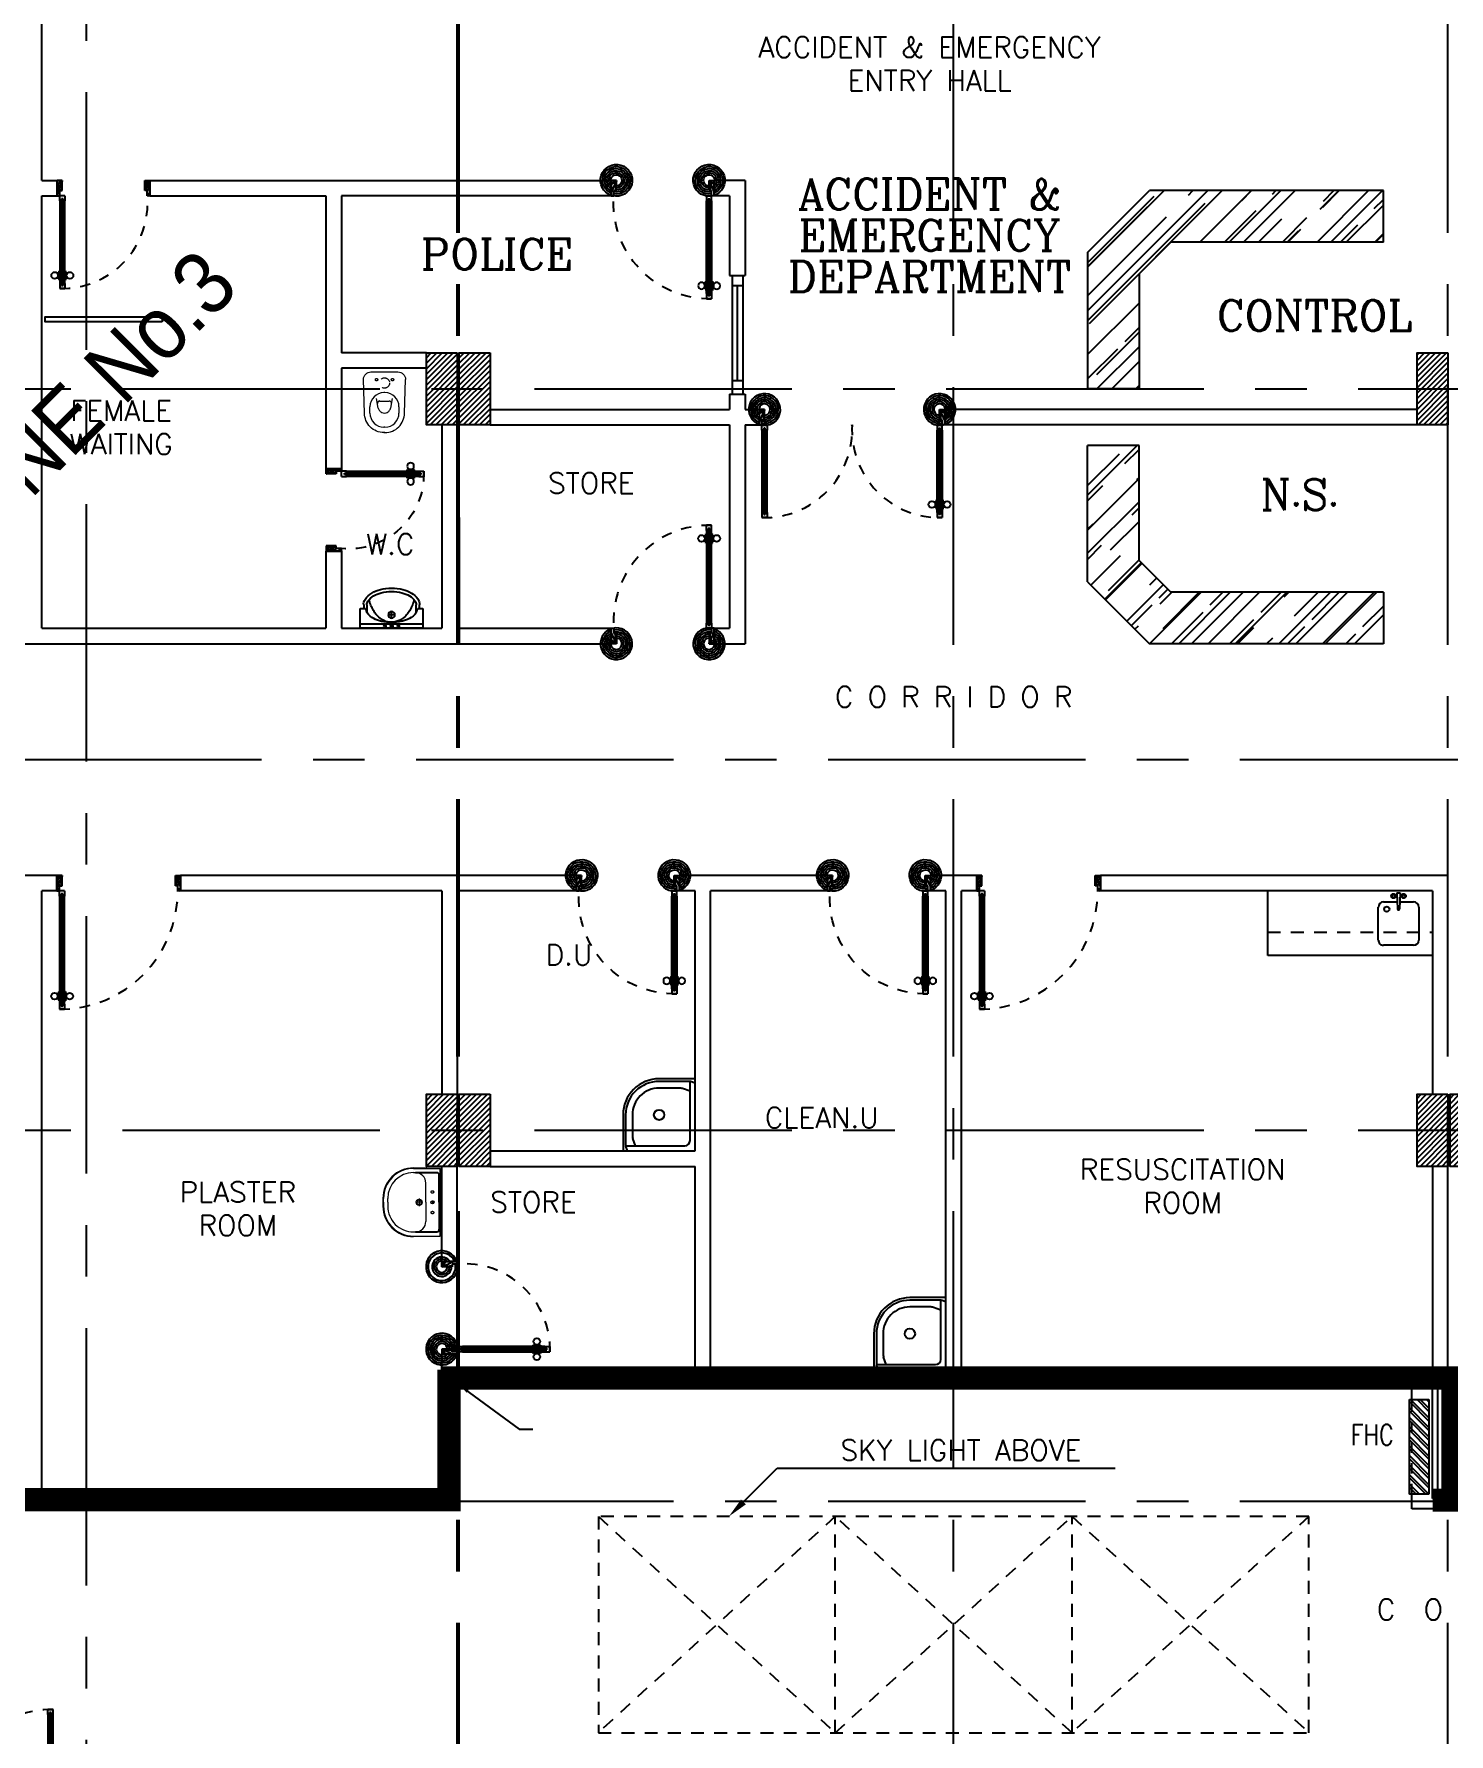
# Model space of a CAD drawing. Extents: x 417819.9 to 417911.9, y 43448 to 43539.2.
# Drawn here: x 417859.75 to 417873.49, y 43505.43 to 43521.94 of the extents above; entities that cross this region are included whole.
import ezdxf
from ezdxf.enums import TextEntityAlignment as Align

# ---------------------------------------------------------------- set-up
doc = ezdxf.new("R2010")
doc.units = 0
doc.header["$MEASUREMENT"] = 0
for name, pattern in [('CENTERX2', [4, 2.5, -0.5, 0.5, -0.5]), ('DASHED', [0.75, 0.5, -0.25]), ('HIDDEN', [0.375, 0.25, -0.125]), ('HIDDEN2', [0.1875, 0.125, -0.0625])]:
    doc.linetypes.add(name, pattern=pattern)
doc.layers.get('0').update_dxf_attribs({"linetype": 'CONTINUOUS'})
for name, color, linetype in [('AXES', 11, 'CENTERX2'), ('COL', 2, 'CONTINUOUS'), ('COUNTER', 5, 'CONTINUOUS'), ('DOOR', 4, 'CONTINUOUS'), ('EJ', 8, 'CONTINUOUS'), ('FHC', 2, 'CONTINUOUS'), ('firezone', 4, 'CONTINUOUS'), ('FIX', 3, 'CONTINUOUS'), ('HAT', 8, 'CONTINUOUS'), ('Hatch', 11, 'CONTINUOUS'), ('HIDDEN', 9, 'HIDDEN2'), ('Locker', 7, 'CONTINUOUS'), ('ME-FIX', 3, 'CONTINUOUS'), ('PART', 9, 'CONTINUOUS'), ('RM-IND', 5, 'CONTINUOUS'), ('RM-NAME', 2, 'CONTINUOUS'), ('STR', 5, 'CONTINUOUS'), ('SUNI-FUR', 3, 'CONTINUOUS'), ('TXT1', 2, 'CONTINUOUS'), ('WALL', 2, 'CONTINUOUS'), ('WIN', 5, 'CONTINUOUS')]:
    doc.layers.add(name, color=color, linetype=linetype)
doc.layers.get('EJ').off()
doc.styles.add('ROMANC', font='romanc', dxfattribs={"height": 0.1})
doc.styles.add('ROMANS', font='ROMANS.shx', dxfattribs={"width": 0.6})
doc.styles.get("Standard").update_dxf_attribs({"font": 'TXT.shx'})
doc.styles.add('TTXT', font='swisse.ttf', dxfattribs={"width": 0.6})
doc.linetypes.add('SMOKE', pattern='A,0.5,-0.2,["SMOKE",Standard,S=0.1,R=0,X=-0.1,Y=-0.05],-0.5', length=1.2)
doc.dimstyles.new('STANDARD in', dxfattribs={"dimtxt": 0.2, "dimasz": 0.1, "dimexe": 0.07, "dimexo": 0.05, "dimgap": 0.1, "dimtad": 1, "dimdec": 0, "dimlfac": 1000, "dimzin": 0, "dimdsep": 46, "dimtxsty": 'ROMANS', "dimblk": 'ARCHTICK', "dimcen": 0.05, "dimdle": 0.05, "dimclrd": 4, "dimclre": 4, "dimclrt": 2, "dimadec": 0, "dimazin": 0, "dimtfac": 1, "dimtdec": 0, "dimtmove": 2, "dimatfit": 3, "dimfxl": 0, "dimtolj": 1, "dimtzin": 0, "dimarcsym": 0})

# ---------------------------------------------------------------- blocks, each defined once
blk = doc.blocks.new('LAV-003')
at = {"layer": 'FIX', "linetype": 'ByBlock'}
blk.add_line((-328, -25), (328, -25), dxfattribs=at)
at = {"layer": 'FIX', "linetype": 'Continuous', "lineweight": 20}
for p, q in [((-328, -285), (-328, -25)), ((0, -165), (-187, -165)), ((0, -165), (187, -165)), ((328, -285), (328, -25)), ((-288, -285), (-288, -265)), ((287, -285), (287, -265)), ((0, -535), (-38, -535)), ((0, -575), (-38, -575)), ((0, -535), (38, -535)), ((0, -575), (38, -575))]:
    blk.add_line(p, q, dxfattribs=at)
at = {"layer": 'FIX', "linetype": 'ByBlock', "ltscale": 0.3}
for p, q in [((-288, -265), (-288, -60)), ((0, -35), (-262, -35)), ((0, -35), (262, -35)), ((287, -265), (287, -60))]:
    blk.add_line(p, q, dxfattribs=at)
at = {"layer": 'FIX', "lineweight": 20}
for p, q in [((-16, -101), (15, -101)), ((0, -85), (0, -116))]:
    blk.add_line(p, q, dxfattribs=at)
at = {"layer": 'FIX', "linetype": 'DASHED', "lineweight": 20, "ltscale": 0.04}
for p, q in [((-36, -230), (37, -230)), ((0, -194), (0, -266))]:
    blk.add_line(p, q, dxfattribs=at)
at = {"layer": 'FIX', "linetype": 'Continuous', "lineweight": 20}
blk.add_lwpolyline([(295, -25), (0, -25), (-328, -25), (-334, -285, 0.414214), (-38, -582), (0, -582), (38, -582, 0.414214), (334, -285), (328, -25), (0, -25)], format="xyb", dxfattribs=at)
at = {"layer": 'FIX', "linetype": 'HIDDEN', "lineweight": 20, "ltscale": 0.05}
for centre in [(-100, -101), (100, -101)]:
    blk.add_circle(centre, 12.4, dxfattribs=at)
at = {"layer": 'FIX', "lineweight": 20}
for centre, radius in [((0, -101), 15.5), ((0, -230), 29.5), ((0, -230), 22.5)]:
    blk.add_circle(centre, radius, dxfattribs=at)
at = {"layer": 'FIX', "linetype": 'ByBlock', "ltscale": 0.3}
for centre, start, end in [((-262, -60), 90, 180), ((262, -60), 0, 90)]:
    blk.add_arc(centre, 25, start, end, dxfattribs=at)
at = {"layer": 'FIX', "linetype": 'Continuous', "lineweight": 20}
for centre, radius, start, end in [((-187, -265), 100, 90, 180), ((187, -265), 100, 0, 90), ((-38, -285), 290, 180, 270), ((-38, -285), 250, 180, 270), ((38, -285), 290, 270, 0), ((38, -285), 250, 270, 0)]:
    blk.add_arc(centre, radius, start, end, dxfattribs=at)
blk = doc.blocks.new('RM1')
at = {"layer": 'RM-NAME', "style": 'ROMANS'}
for tag, p in [('ROOMNAME1', (0, 324)), ('ROOMNAME2', (0, 0))]:
    blk.add_attdef(tag, text='', height=200, dxfattribs=at).set_placement(p, align=Align.MIDDLE)
blk = doc.blocks.new('_ARCHTICK')
at = {"color": 0, "linetype": 'ByBlock', "const_width": 0.15}
blk.add_lwpolyline([(-0.5, -0.5), (0.5, 0.5)], dxfattribs=at)
blk = doc.blocks.new('C11')
at = {"layer": 'HAT'}
h = blk.add_hatch(dxfattribs=at)
h.set_pattern_fill('ANSI31', color=256, scale=300, style=0)
h.set_pattern_definition([(45, (-383765.23, -62181), (-26.5165043, 26.5165043), [])])
h.paths.add_polyline_path([(-20, 350), (-20, 700), (-320, 700), (-320, 350)])
h.paths.add_polyline_path([(-320, 0), (-20, 0), (-20, 350), (-320, 350)])
h = blk.add_hatch(dxfattribs=at)
h.set_pattern_fill('ANSI31', color=256, scale=300, style=0)
h.set_pattern_definition([(45, (-383445.23, -62181), (-26.5165043, 26.5165043), [])])
h.paths.add_polyline_path([(300, 350), (300, 700), (0, 700), (0, 350)])
h.paths.add_polyline_path([(0, 0), (300, 0), (300, 350), (0, 350)])
at = {"layer": 'COL'}
for points in [[(-20, 700), (-20, 0), (-320, 0), (-320, 700)], [(300, 700), (300, 0), (0, 0), (0, 700)]]:
    blk.add_lwpolyline(points, close=True, dxfattribs=at)
blk = doc.blocks.new('A$C272A55A0')
at = {"layer": 'DOOR', "color": 0, "linetype": 'ByBlock'}
for p, q in [((0, 900), (0, 1050)), ((50, 1050), (0, 1050)), ((50, 950), (50, 1050)), ((1750, 950), (1750, 1050)), ((1750, 1050), (1800, 1050)), ((1800, 1050), (1800, 900)), ((0, 900), (25, 900)), ((25, 950), (50, 950)), ((25, 900), (25, 950)), ((75, 900), (25, 900)), ((25, 850), (25, 900)), ((42, 850), (25, 850)), ((58, 870), (42, 870)), ((42, 870), (42, 850)), ((58, 850), (58, 870)), ((75, 850), (58, 850)), ((75, 900), (75, 850)), ((1725, 900), (1775, 900)), ((1725, 900), (1725, 850)), ((1725, 850), (1742, 850)), ((1742, 870), (1758, 870)), ((1742, 850), (1742, 870)), ((1775, 950), (1750, 950)), ((1758, 870), (1758, 850)), ((1758, 850), (1775, 850)), ((1775, 900), (1775, 950)), ((1800, 900), (1775, 900)), ((1775, 850), (1775, 900)), ((1725, 173), (1718, 173)), ((1718, 173), (1718, 83)), ((1775, 173), (1782, 173)), ((1782, 173), (1782, 83)), ((25, 50), (42, 50)), ((25, 50), (25, 0)), ((25, 0), (75, 0)), ((75, 0), (25, 0)), ((42, 50), (42, 30)), ((42, 30), (58, 30)), ((58, 50), (75, 50)), ((58, 50), (58, 30)), ((75, 50), (75, 0)), ((1718, 160), (1709, 160)), ((1709, 95), (1709, 160)), ((1718, 95), (1709, 95)), ((1718, 95), (1718, 160)), ((1725, 83), (1718, 83)), ((1742, 50), (1725, 50)), ((1725, 50), (1725, 0)), ((1775, 0), (1725, 0)), ((1725, 0), (1775, 0)), ((1742, 50), (1742, 30)), ((1758, 30), (1742, 30)), ((1775, 50), (1758, 50)), ((1758, 50), (1758, 30)), ((1775, 83), (1782, 83)), ((1775, 50), (1775, 0)), ((1782, 160), (1791, 160)), ((1782, 95), (1782, 160)), ((1782, 95), (1791, 95)), ((1791, 95), (1791, 160))]:
    blk.add_line(p, q, dxfattribs=at)
at = {"layer": 'DOOR', "color": 9, "linetype": 'ByBlock'}
for p, q in [((50, 1050), (0, 1010)), ((50, 1050), (0, 937)), ((50, 1050), (37, 950)), ((1750, 1050), (1800, 1010)), ((1750, 1050), (1800, 937)), ((1750, 1050), (1763, 950))]:
    blk.add_line(p, q, dxfattribs=at)
at = {"layer": 'DOOR', "linetype": 'ByBlock'}
for p, q in [((25, 850), (25, 50)), ((42, 850), (42, 50)), ((58, 850), (58, 50)), ((75, 50), (75, 850)), ((1725, 50), (1725, 850)), ((1742, 850), (1742, 50)), ((1758, 850), (1758, 50)), ((1775, 850), (1775, 50))]:
    blk.add_line(p, q, dxfattribs=at)
at = {"layer": 'DOOR', "color": 0, "linetype": 'ByBlock'}
for centre in [(1676, 128), (1824, 128)]:
    blk.add_circle(centre, 32.4, dxfattribs=at)
at = {"layer": 'DOOR', "color": 9, "linetype": 'ByBlock'}
for centre, radius, start, end in [((50, 1050), 54.4, 203.2074, 270), ((50, 1050), 74.4, 227.7764, 270), ((50, 1050), 34.4, 180, 270), ((50, 1050), 14.4, 180, 270), ((1750, 1050), 14.4, 270, 0), ((1750, 1050), 34.4, 270, 0), ((1750, 1050), 54.4, 270, 336.7926), ((1750, 1050), 74.4, 270, 312.2236), ((50, 1050), 94.4, 238.0182, 270), ((50, 1050), 114, 244.0838, 257.3774), ((50, 1050), 134, 248.1598, 259.28), ((50, 1050), 154, 251.1053, 256.2858), ((1750, 1050), 94.4, 270, 301.9818), ((1750, 1050), 114, 282.6226, 295.9162), ((1750, 1050), 134, 280.72, 291.8402), ((1750, 1050), 154, 283.7142, 288.8947)]:
    blk.add_arc(centre, radius, start, end, dxfattribs=at)
at = {"layer": 'DOOR', "linetype": 'HIDDEN', "ltscale": 0.5}
for centre, start, end in [((50, 851), 268.3174, 3.2965), ((1750, 851), 176.7035, 271.6826)]:
    blk.add_arc(centre, 851, start, end, dxfattribs=at)
at = {"layer": 'WALL', "linetype": 'ByBlock'}
blk.add_line((1800, 900), (1800, 1050), dxfattribs=at)
blk = doc.blocks.new('DOOR90')
at = {"layer": 'DOOR', "color": 7, "linetype": 'ByBlock'}
for p, q in [((-150, 0), (0, 0)), ((-150, 0), (-150, -25)), ((0, -50), (-114, 0)), ((0, -50), (-40, 0)), ((0, -50), (0, 0)), ((-1000, -25), (-1050, -25)), ((-1050, -75), (-1050, -25)), ((-1050, -25), (-1050, -75)), ((-1000, -75), (-1050, -75)), ((-1000, -42), (-1020, -42)), ((-1020, -42), (-1020, -58)), ((-1000, -58), (-1020, -58)), ((-1000, -25), (-1000, -42)), ((-1000, -58), (-1000, -75)), ((-878, -18), (-968, -18)), ((-968, -25), (-968, -18)), ((-968, -75), (-968, -82)), ((-878, -82), (-968, -82)), ((-955, -9), (-890, -9)), ((-955, -18), (-955, -9)), ((-955, -18), (-890, -18)), ((-955, -82), (-890, -82)), ((-955, -82), (-955, -91)), ((-955, -91), (-890, -91)), ((-890, -18), (-890, -9)), ((-890, -82), (-890, -91)), ((-878, -25), (-878, -18)), ((-878, -75), (-878, -82)), ((-200, -25), (-150, -25)), ((-200, -42), (-200, -25)), ((-180, -42), (-200, -42)), ((-200, -58), (-180, -58)), ((-200, -75), (-200, -58)), ((-150, -75), (-200, -75)), ((-180, -58), (-180, -42)), ((-150, -25), (-100, -25)), ((-150, -75), (-150, -25)), ((-100, -25), (-100, -50)), ((0, -50), (-100, -37)), ((-100, -50), (0, -50)), ((-150, -875), (-100, -875)), ((-150, -900), (-150, -875)), ((-150, -900), (0, -900)), ((0, -900), (-150, -900)), ((0, -850), (-114, -900)), ((-100, -875), (-100, -850)), ((0, -850), (-100, -863)), ((-100, -850), (0, -850)), ((0, -850), (-40, -900)), ((0, -850), (0, -900))]:
    blk.add_line(p, q, dxfattribs=at)
at = {"layer": 'DOOR', "linetype": 'ByBlock'}
for p, q in [((-200, -25), (-1000, -25)), ((-200, -42), (-1000, -42)), ((-200, -58), (-1000, -58)), ((-1000, -75), (-200, -75))]:
    blk.add_line(p, q, dxfattribs=at)
at = {"layer": 'DOOR', "color": 7, "linetype": 'ByBlock'}
for centre in [(-923, 24), (-923, -124)]:
    blk.add_circle(centre, 32.4, dxfattribs=at)
for centre, radius, start, end in [((0, -50), 154, 161.1053, 166.2858), ((0, -50), 94.4, 148.0182, 180), ((0, -50), 134, 158.1598, 169.28), ((0, -50), 114, 154.0838, 167.3774), ((0, -50), 74.4, 137.7764, 180), ((0, -50), 54.4, 113.2074, 180), ((0, -50), 34.4, 90, 180), ((0, -50), 14.4, 90, 180), ((0, -850), 154, 193.7142, 198.8947), ((0, -850), 134, 190.72, 201.8402), ((0, -850), 94.4, 180, 211.9818), ((0, -850), 74.4, 180, 222.2236), ((0, -850), 54.4, 180, 246.7926), ((0, -850), 34.4, 180, 270), ((0, -850), 14.4, 180, 270)]:
    blk.add_arc(centre, radius, start, end, dxfattribs=at)
at = {"layer": 'DOOR', "linetype": 'HIDDEN', "ltscale": 0.5}
blk.add_arc((-222, -50), 828, 178.2701, 275.003, dxfattribs=at)
blk = doc.blocks.new('A$C24ED45A6')
at = {"layer": 'DOOR', "color": 0, "linetype": 'ByBlock'}
for p, q in [((909, 1055), (909, 990)), ((918, 1055), (909, 1055)), ((918, 978), (918, 1068)), ((925, 1068), (918, 1068)), ((918, 1055), (918, 990)), ((925, 1100), (925, 1150)), ((925, 1150), (975, 1150)), ((975, 1150), (925, 1150)), ((942, 1100), (925, 1100)), ((942, 1100), (942, 1120)), ((958, 1120), (942, 1120)), ((958, 1100), (958, 1120)), ((975, 1100), (958, 1100)), ((975, 1100), (975, 1150)), ((975, 1068), (982, 1068)), ((982, 978), (982, 1068)), ((982, 1055), (982, 990)), ((982, 1055), (991, 1055)), ((991, 1055), (991, 990)), ((918, 990), (909, 990)), ((925, 978), (918, 978)), ((975, 978), (982, 978)), ((982, 990), (991, 990)), ((925, 150), (925, 200)), ((925, 200), (942, 200)), ((942, 200), (942, 180)), ((942, 180), (958, 180)), ((958, 180), (958, 200)), ((958, 200), (975, 200)), ((975, 200), (975, 150)), ((0, 0), (0, 150)), ((0, 150), (25, 150)), ((50, 0), (0, 0)), ((25, 150), (25, 100)), ((25, 100), (50, 100)), ((50, 100), (50, 0)), ((925, 150), (975, 150)), ((975, 100), (950, 100)), ((950, 100), (950, 0)), ((1000, 150), (975, 150)), ((975, 150), (975, 100)), ((1000, 150), (1000, 0)), ((950, 0), (1000, 0))]:
    blk.add_line(p, q, dxfattribs=at)
at = {"layer": 'DOOR', "linetype": 'ByBlock'}
for p, q in [((925, 1100), (925, 200)), ((942, 200), (942, 1100)), ((958, 200), (958, 1100)), ((975, 200), (975, 1100))]:
    blk.add_line(p, q, dxfattribs=at)
at = {"layer": 'DOOR', "color": 9, "linetype": 'ByBlock'}
for p, q in [((50, 0), (0, 114)), ((50, 0), (0, 40)), ((50, 0), (37, 100)), ((950, 0), (1000, 114)), ((950, 0), (963, 100)), ((950, 0), (1000, 40))]:
    blk.add_line(p, q, dxfattribs=at)
at = {"layer": 'DOOR', "color": 0, "linetype": 'ByBlock'}
for centre in [(876, 1023), (1024, 1023)]:
    blk.add_circle(centre, 32.4, dxfattribs=at)
at = {"layer": 'DOOR', "linetype": 'HIDDEN', "ltscale": 0.5}
blk.add_arc((950, 222), 928, 88.456, 184.4816, dxfattribs=at)
at = {"layer": 'DOOR', "color": 9, "linetype": 'ByBlock'}
for centre, radius, start, end in [((50, 0), 154, 103.7142, 108.8947), ((50, 0), 134, 100.72, 111.8402), ((50, 0), 114, 102.6226, 115.9162), ((50, 0), 94.4, 90, 121.9818), ((50, 0), 74.4, 90, 132.2236), ((50, 0), 54.4, 90, 156.7926), ((50, 0), 34.4, 90, 180), ((50, 0), 14.4, 90, 180), ((950, 0), 94.4, 58.0182, 90), ((950, 0), 74.4, 47.7764, 90), ((950, 0), 54.4, 23.2074, 90), ((950, 0), 34.4, 0, 90), ((950, 0), 14.4, 0, 90), ((950, 0), 134, 68.1598, 79.28), ((950, 0), 114, 64.0838, 77.3774), ((950, 0), 154, 71.1053, 76.2858)]:
    blk.add_arc(centre, radius, start, end, dxfattribs=at)
at = {"layer": 'WALL'}
blk.add_line((1000, 0), (1000, 150), dxfattribs=at)
blk = doc.blocks.new('DOOR100')
at = {"layer": 'DOOR', "color": 7, "linetype": 'ByBlock'}
for p, q in [((-91, 1205), (-91, 1140)), ((-82, 1205), (-91, 1205)), ((-82, 1128), (-82, 1218)), ((-75, 1218), (-82, 1218)), ((-82, 1205), (-82, 1140)), ((-75, 1250), (-75, 1300)), ((-75, 1300), (-25, 1300)), ((-25, 1300), (-75, 1300)), ((-58, 1250), (-75, 1250)), ((-58, 1250), (-58, 1270)), ((-42, 1270), (-58, 1270)), ((-42, 1250), (-42, 1270)), ((-25, 1250), (-42, 1250)), ((-25, 1250), (-25, 1300)), ((-25, 1218), (-18, 1218)), ((-18, 1128), (-18, 1218)), ((-18, 1205), (-18, 1140)), ((-18, 1205), (-9, 1205)), ((-9, 1205), (-9, 1140)), ((-82, 1140), (-91, 1140)), ((-75, 1128), (-82, 1128)), ((-25, 1128), (-18, 1128)), ((-18, 1140), (-9, 1140)), ((-75, 200), (-58, 200)), ((-75, 150), (-75, 200)), ((-58, 200), (-58, 180)), ((-58, 180), (-42, 180)), ((-42, 200), (-25, 200)), ((-42, 180), (-42, 200)), ((-25, 200), (-25, 150)), ((-1200, 0), (-1200, 150)), ((-1200, 150), (-1175, 150)), ((-1200, 150), (-1200, 0)), ((-1150, 0), (-1200, 114)), ((-1150, 0), (-1200, 40)), ((-1150, 0), (-1200, 0)), ((-1175, 150), (-1175, 100)), ((-1175, 100), (-1150, 100)), ((-1150, 0), (-1163, 100)), ((-1150, 100), (-1150, 0)), ((-75, 150), (-25, 150)), ((-50, 0), (0, 114)), ((-50, 100), (-50, 0)), ((-50, 0), (-37, 100)), ((-25, 100), (-50, 100)), ((-50, 0), (0, 40)), ((-50, 0), (0, 0)), ((0, 150), (-25, 150)), ((-25, 150), (-25, 100)), ((0, 0), (0, 150)), ((0, 150), (0, 0))]:
    blk.add_line(p, q, dxfattribs=at)
at = {"layer": 'DOOR', "linetype": 'ByBlock'}
for p, q in [((-75, 1250), (-75, 200)), ((-58, 200), (-58, 1250)), ((-42, 200), (-42, 1250)), ((-25, 200), (-25, 1250))]:
    blk.add_line(p, q, dxfattribs=at)
at = {"layer": 'DOOR', "color": 7, "linetype": 'ByBlock'}
for centre in [(-124, 1173), (24, 1173)]:
    blk.add_circle(centre, 32.4, dxfattribs=at)
at = {"layer": 'DOOR', "linetype": 'HIDDEN', "ltscale": 0.5}
blk.add_arc((-25, 150), 1150, 90, 180, dxfattribs=at)
at = {"layer": 'DOOR', "color": 7, "linetype": 'ByBlock'}
for centre, radius, start, end in [((-1150, 0), 154, 103.7142, 108.8947), ((-1150, 0), 134, 100.72, 111.8402), ((-1150, 0), 94.4, 90, 121.9818), ((-1150, 0), 74.4, 90, 132.2236), ((-1150, 0), 54.4, 90, 156.7926), ((-1150, 0), 34.4, 90, 180), ((-1150, 0), 14.4, 90, 180), ((-50, 0), 94.4, 58.0182, 90), ((-50, 0), 74.4, 47.7764, 90), ((-50, 0), 54.4, 23.2074, 90), ((-50, 0), 34.4, 0, 90), ((-50, 0), 14.4, 0, 90), ((-50, 0), 134, 68.1598, 79.28), ((-50, 0), 114, 64.0838, 77.3774), ((-50, 0), 154, 71.1053, 76.2858)]:
    blk.add_arc(centre, radius, start, end, dxfattribs=at)
blk = doc.blocks.new('A$C49F1192B')
at = {"layer": 'DOOR', "color": 0, "linetype": 'ByBlock', "xscale": -1, "rotation": 270}
blk.add_blockref('DOOR100', (0, 1200), dxfattribs=at)
blk = doc.blocks.new('A$C3CD36B94')
at = {"layer": 'DOOR', "color": 0, "linetype": 'ByBlock'}
for p, q in [((106, 950), (56, 950)), ((56, 800), (56, 950)), ((81, 850), (106, 850)), ((81, 800), (81, 850)), ((106, 850), (106, 950)), ((806, 950), (856, 950)), ((806, 850), (806, 950)), ((831, 850), (806, 850)), ((831, 800), (831, 850)), ((856, 800), (856, 950)), ((856, 950), (856, 800)), ((56, 800), (81, 800)), ((131, 800), (81, 800)), ((81, 750), (81, 800)), ((98, 750), (81, 750)), ((114, 770), (98, 770)), ((98, 770), (98, 750)), ((114, 750), (114, 770)), ((131, 750), (114, 750)), ((131, 800), (131, 750)), ((856, 800), (831, 800)), ((74, 173), (74, 83)), ((81, 173), (74, 173)), ((131, 173), (138, 173)), ((138, 173), (138, 83)), ((65, 95), (65, 160)), ((74, 160), (65, 160)), ((74, 95), (65, 95)), ((74, 95), (74, 160)), ((81, 83), (74, 83)), ((81, 50), (81, 0)), ((81, 50), (98, 50)), ((131, 0), (81, 0)), ((81, 0), (131, 0)), ((98, 50), (98, 30)), ((98, 30), (114, 30)), ((114, 50), (114, 30)), ((114, 50), (131, 50)), ((131, 83), (138, 83)), ((131, 50), (131, 0)), ((138, 95), (138, 160)), ((138, 160), (147, 160)), ((138, 95), (147, 95)), ((147, 95), (147, 160))]:
    blk.add_line(p, q, dxfattribs=at)
at = {"layer": 'DOOR', "color": 9, "linetype": 'ByBlock'}
for p, q in [((106, 950), (56, 910)), ((106, 950), (56, 837)), ((106, 950), (93, 850)), ((806, 950), (819, 850)), ((806, 950), (856, 837)), ((806, 950), (856, 910))]:
    blk.add_line(p, q, dxfattribs=at)
at = {"layer": 'DOOR', "linetype": 'ByBlock'}
for p, q in [((81, 750), (81, 50)), ((98, 750), (98, 50)), ((114, 750), (114, 50)), ((131, 50), (131, 750))]:
    blk.add_line(p, q, dxfattribs=at)
at = {"layer": 'DOOR', "color": 0, "linetype": 'ByBlock'}
for centre in [(32, 128), (179, 128)]:
    blk.add_circle(centre, 32.4, dxfattribs=at)
at = {"layer": 'DOOR', "color": 9, "linetype": 'ByBlock'}
for centre, radius, start, end in [((106, 950), 54.4, 203.2074, 270), ((106, 950), 74.4, 227.7764, 270), ((106, 950), 94.4, 238.0182, 270), ((106, 950), 114, 244.0838, 257.3774), ((106, 950), 134, 248.1598, 259.28), ((106, 950), 34.4, 180, 270), ((106, 950), 14.4, 180, 270), ((806, 950), 34.4, 270, 0), ((806, 950), 14.4, 270, 0), ((806, 950), 54.4, 270, 336.7926), ((806, 950), 74.4, 270, 312.2236), ((806, 950), 94.4, 270, 301.9818), ((806, 950), 134, 280.72, 291.8402), ((106, 950), 154, 251.1053, 256.2858), ((806, 950), 154, 283.7142, 288.8947)]:
    blk.add_arc(centre, radius, start, end, dxfattribs=at)
at = {"layer": 'DOOR', "linetype": 'HIDDEN', "ltscale": 0.5}
blk.add_arc((106, 729), 729, 268.0335, 5.6617, dxfattribs=at)
blk = doc.blocks.new('WC')
at = {"layer": 'FIX', "lineweight": 20}
for p, q in [((339, 5), (339, -5)), ((395, 76), (490, 60)), ((475, 141), (538, 141)), ((534, 24), (540, 0)), ((540, 0), (534, -24)), ((674, 5), (674, -5)), ((490, -60), (395, -76)), ((538, -141), (475, -141)), ((213, -204), (210, -204))]:
    blk.add_line(p, q, dxfattribs=at)
at = {"layer": 'FIX', "linetype": 'Continuous', "lineweight": 20}
blk.add_line((420, -47), (420, 45), dxfattribs=at)
at = {"layer": 'FIX', "lineweight": 20}
for points in [[(210, -204, -0.414214), (137, -131), (137, 0), (137, 131, -0.414214), (210, 204)], [(727, -5), (727, 5, 0.414214), (538, 194), (210, 204)], [(727, 5), (727, -5, -0.414214), (538, -194), (210, -204)]]:
    blk.add_lwpolyline(points, format="xyb", dxfattribs=at)
at = {"layer": 'FIX', "linetype": 'HIDDEN2', "lineweight": 20, "ltscale": 0.3}
blk.add_circle((245, 0), 49.8, dxfattribs=at)
at = {"layer": 'FIX', "linetype": 'HIDDEN', "lineweight": 20, "ltscale": 0.05}
for centre in [(213, 78), (213, -77)]:
    blk.add_circle(centre, 11.6, dxfattribs=at)
at = {"layer": 'FIX', "lineweight": 20}
for centre, radius, start, end in [((475, 5), 136, 90, 180), ((464, -18), 82, 51.0758, 71.504), ((473, -7), 68.2, 27.1532, 51.0758), ((538, 5), 136, 360, 90), ((475, -5), 136, 180, 270), ((464, 18), 82, 288.496, 308.9242), ((473, 7), 68.2, 308.9242, 332.8468), ((538, -5), 136, 270, 0)]:
    blk.add_arc(centre, radius, start, end, dxfattribs=at)
at = {"layer": 'FIX', "linetype": 'Continuous', "lineweight": 20}
for centre, start, end in [((443, 46), 88.3879, 182.3338), ((442, -46), 177.6662, 271.6121)]:
    blk.add_arc(centre, 22.3, start, end, dxfattribs=at)
blk = doc.blocks.new('3')
at = {"layer": 'SUNI-FUR', "linetype": 'Continuous'}
for p, q in [((-0.304, 0), (-0.304, -0.192)), ((0.304, 0), (-0.304, 0)), ((0.304, -0.192), (0.304, 0)), ((0.304, -0.039), (-0.304, -0.039)), ((-0.254, -0.192), (-0.239, -0.15)), ((-0.239, -0.228), (-0.239, -0.15)), ((0.032, -0.13), (-0.032, -0.13)), ((0.016, -0.021), (-0.015, -0.021)), ((0, -0.005), (0, -0.037)), ((0, -0.098), (0, -0.162)), ((0.239, -0.15), (0.254, -0.192)), ((0.239, -0.15), (0.239, -0.228)), ((-0.304, -0.192), (-0.254, -0.192)), ((-0.271, -0.228), (-0.271, -0.192)), ((0.254, -0.192), (0.304, -0.192)), ((0.271, -0.192), (0.271, -0.228))]:
    blk.add_line(p, q, dxfattribs=at)
for centre, radius in [((-0.065, -0.021), 0.0124), ((0, -0.13), 0.0325), ((0, -0.021), 0.0155), ((0.065, -0.021), 0.0124)]:
    blk.add_circle(centre, radius, dxfattribs=at)
for centre, radius, start, end in [((-0.085, -0.267), 0.193, 117.0377, 142.6695), ((0.104, -0.343), 0.328, 144.0392, 163.2739), ((-0.028, -0.365), 0.307, 103.0865, 118.1878), ((0.054, -0.312), 0.27, 118.7422, 143.0578), ((-0.008, -0.528), 0.47, 89.0532, 100.9895), ((-0.012, -0.189), 0.13, 84.8536, 119.4454), ((0, -0.527), 0.469, 78.0637, 90), ((0.003, -0.228), 0.168, 61.4441, 91.1678), ((-0.04, -0.297), 0.25, 35.9608, 60.2764), ((0.034, -0.367), 0.306, 62.9623, 78.0637), ((-0.104, -0.343), 0.328, 16.7261, 35.9608), ((0.085, -0.267), 0.193, 37.3305, 62.9623), ((-0.191, -0.235), 0.0807, 174.5539, 214.673), ((-0.083, -0.16), 0.212, 214.673, 239.0867), ((-0.187, -0.234), 0.0525, 173.0893, 213.2084), ((-0.083, -0.16), 0.18, 214.673, 239.0867), ((0.204, -0.373), 0.433, 163.2739, 167.375), ((-0.035, -0.081), 0.272, 239.0867, 256.0699), ((0.035, -0.081), 0.272, 283.9301, 300.9133), ((0.089, -0.171), 0.167, 300.9133, 325.327), ((0.089, -0.171), 0.2, 300.9133, 325.327), ((-0.204, -0.373), 0.433, 12.7359, 16.7261), ((0.171, -0.228), 0.068, 325.327, 0), ((0.171, -0.228), 0.101, 325.327, 0), ((-0.035, -0.081), 0.305, 239.0867, 256.0699), ((0, 0.062), 0.452, 256.0699, 270), ((0, 0.062), 0.419, 256.0699, 270), ((0, 0.062), 0.419, 270, 283.9301), ((0, 0.062), 0.452, 270, 283.9301), ((0.035, -0.081), 0.305, 283.9301, 300.9133)]:
    blk.add_arc(centre, radius, start, end, dxfattribs=at)
blk = doc.blocks.new('JAN-001')
for p, q in [((730, -30), (30, -30)), ((30, -30), (30, -730)), ((80, -130), (80, -705)), ((705, -80), (130, -80)), ((610, -80), (635, -152)), ((688, -30), (704, -76)), ((705, -380), (705, -84)), ((730, -380), (730, -30)), ((640, -380), (640, -184)), ((80, -610), (152, -635)), ((184, -640), (380, -640)), ((30, -688), (76, -704)), ((30, -730), (380, -730)), ((84, -705), (380, -705))]:
    blk.add_line(p, q)
blk.add_circle((380, -380), 50)
for centre, radius, start, end in [((130, -130), 50, 90, 180), ((540, -184), 100, 0, 19.0039), ((680, -84), 25, 0, 19.0039), ((380, -380), 350, 270, 0), ((380, -380), 325, 270, 0), ((380, -380), 260, 270, 0), ((184, -540), 100, 250.9961, 270), ((84, -680), 25, 250.9961, 270)]:
    blk.add_arc(centre, radius, start, end)
blk = doc.blocks.new('A$C347D0806')
at = {"layer": 'ME-FIX'}
for p, q in [((0.627, 1.6), (0.627, 0)), ((0.107, 1.28), (0.107, 1.417)), ((0.157, 1.467), (0.478, 1.467)), ((0.528, 1.417), (0.528, 1.124)), ((0.019, 1.254), (0.019, 1.287)), ((0.019, 1.287), (0.174, 1.28)), ((0.019, 1.254), (0.174, 1.261)), ((0.107, 1.124), (0.107, 1.261)), ((0.478, 1.074), (0.157, 1.074)), ((0.627, 0), (0, 0))]:
    blk.add_line(p, q, dxfattribs=at)
for centre, radius in [((0.05, 1.32), 0.0217), ((0.05, 1.32), 0.014), ((0.05, 1.221), 0.0217), ((0.05, 1.221), 0.014), ((0.177, 1.156), 0.0255)]:
    blk.add_circle(centre, radius, dxfattribs=at)
for centre, radius, start, end in [((0.157, 1.417), 0.0499, 90, 180), ((0.478, 1.417), 0.0499, 0, 90), ((0.174, 1.27), 0.00997, 270, 90), ((0.157, 1.124), 0.0499, 180, 270), ((0.478, 1.124), 0.0499, 270, 0)]:
    blk.add_arc(centre, radius, start, end, dxfattribs=at)

msp = doc.modelspace()

# ---------------------------------------------------------------- hatches: boundary and pattern name
at = {"layer": 'FHC', "linetype": 'ByBlock', "ltscale": 0.3}
h = msp.add_hatch(dxfattribs=at)
h.set_pattern_fill('ANSI32', color=11, scale=175, angle=90, style=0)
h.set_pattern_definition([(135, (417904.34262, 43275.56314), (-0.046403882, -0.046403882), []), (135, (417904.34262, 43275.59408), (-0.046403882, -0.046403882), [])])
h.paths.add_polyline_path([(417873.2916, 43508.6793), (417873.1016, 43508.6793), (417873.1016, 43507.7593), (417873.2916, 43507.7593)])
h.paths.add_polyline_path([(417873.7127, 43507.5467), (417873.2919, 43507.5467), (417873.2919, 43507.8092), (417873.7127, 43507.8092)], flags=9)
at = {"layer": 'HAT'}
h = msp.add_hatch(dxfattribs=at)
h.set_pattern_fill('ANSI31', color=256, scale=0.3, style=0)
h.set_pattern_definition([(45, (417489.731385, 43455.963322), (-0.0265165043, 0.0265165043), [])])
h.paths.add_polyline_path([(417873.4766, 43518.4943), (417873.4766, 43518.8443), (417873.1766, 43518.8443), (417873.1766, 43518.4943)])
h.paths.add_polyline_path([(417873.1766, 43518.1443), (417873.4766, 43518.1443), (417873.4766, 43518.4943), (417873.1766, 43518.4943)])
at = {"layer": 'Hatch'}
h = msp.add_hatch(dxfattribs=at)
h.set_pattern_fill('AR-RROOF', color=256, scale=0.3, angle=405, style=0)
h.set_pattern_definition([(45, (417479.15587, 43455.96332), (0.25455844, 0.6788225), [4.5, -0.6, 1.5, -0.3]), (45, (417479.33194, 43456.35152), (-0.49426764, 0.07000357), [0.9, -0.099, 1.8, -0.225]), (45, (417479.08162, 43456.2497), (0.96095812, 1.24521504), [2.4, -0.42, 1.2, -0.3])])
h.paths.add_polyline_path([(417869.9769, 43518.4953), (417870.4769, 43518.4953), (417870.4769, 43519.6122), (417870.784, 43519.9193), (417872.8495, 43519.9193), (417872.8495, 43520.4193), (417870.5769, 43520.4193), (417869.9769, 43519.8193)])
h.paths.add_polyline_path([(417869.9769, 43516.6193), (417870.5769, 43516.0193), (417872.8495, 43516.0193), (417872.8495, 43516.5193), (417870.784, 43516.5193), (417870.4769, 43516.8264), (417870.4769, 43517.9433), (417869.9769, 43517.9433)])

# ---------------------------------------------------------------- linework, layer by layer
at = {"layer": 'AXES'}
for p, q in [((417868.6766, 43460.01), (417868.6766, 43538.3443)), ((417863.8566, 43460.01), (417863.8566, 43538.1468)), ((417863.8766, 43460.01), (417863.8766, 43538.1468)), ((417873.4766, 43460.01), (417873.4766, 43538.1375)), ((417860.2566, 43466.8743), (417860.2566, 43525.6943)), ((417820.6052, 43518.4943), (417889.6966, 43518.4943)), ((417831.4566, 43514.8943), (417889.6966, 43514.8943)), ((417820.6052, 43511.2943), (417889.6966, 43511.2943)), ((417831.4566, 43507.6943), (417889.6966, 43507.6943))]:
    msp.add_line(p, q, dxfattribs=at)
at = {"layer": 'COL'}
msp.add_lwpolyline([(417873.4766, 43518.8443), (417873.4766, 43518.1443), (417873.1766, 43518.1443), (417873.1766, 43518.8443)], close=True, dxfattribs=at)
at = {"layer": 'COUNTER'}
for p, q in [((417869.9769, 43519.8193), (417870.5769, 43520.4193)), ((417872.8495, 43520.4193), (417870.5769, 43520.4193)), ((417872.8495, 43519.9193), (417872.8495, 43520.4193)), ((417869.9769, 43519.8193), (417869.9769, 43518.4953)), ((417870.4769, 43519.6122), (417870.784, 43519.9193)), ((417872.8495, 43519.9193), (417870.784, 43519.9193)), ((417870.4769, 43519.6122), (417870.4769, 43518.4953)), ((417870.4769, 43518.4953), (417869.9769, 43518.4953)), ((417869.9769, 43516.6193), (417869.9769, 43517.9433)), ((417870.4769, 43517.9433), (417869.9769, 43517.9433)), ((417870.4769, 43516.8264), (417870.4769, 43517.9433)), ((417870.4769, 43516.8264), (417870.784, 43516.5193)), ((417869.9769, 43516.6193), (417870.5769, 43516.0193)), ((417872.8495, 43516.5193), (417870.784, 43516.5193)), ((417872.8495, 43516.5193), (417872.8495, 43516.0193)), ((417872.8495, 43516.0193), (417870.5769, 43516.0193))]:
    msp.add_line(p, q, dxfattribs=at)
at = {"layer": 'FHC', "linetype": 'ByBlock', "ltscale": 0.3}
for p, q in [((417873.1016, 43507.7593), (417873.1016, 43508.6793)), ((417873.1016, 43508.6793), (417873.2916, 43508.6793)), ((417873.2916, 43508.6793), (417873.2916, 43507.7593)), ((417873.2916, 43507.7593), (417873.1016, 43507.7593))]:
    msp.add_line(p, q, dxfattribs=at)
at = {"layer": 'FHC', "color": 250, "linetype": 'HIDDEN', "ltscale": 0.25}
msp.add_line((417873.1266, 43507.7613), (417873.1266, 43508.6784), dxfattribs=at)
at = {"layer": 'firezone', "linetype": 'SMOKE', "const_width": 0.225}
for points in [[(417863.7758, 43508.9693), (417863.7758, 43507.6943)], [(417873.524, 43508.9693), (417873.524, 43507.6943)], [(417863.7066, 43508.8895), (417873.6466, 43508.8895)], [(417840.9816, 43507.707), (417863.8894, 43507.707)], [(417873.3266, 43507.7022), (417880.9466, 43507.7022)]]:
    msp.add_lwpolyline(points, dxfattribs=at)
at = {"layer": 'HIDDEN'}
for p, q in [((417872.1266, 43507.5443), (417865.2266, 43507.5443)), ((417865.2266, 43507.5443), (417865.2266, 43505.4443)), ((417867.5266, 43507.5443), (417865.2266, 43505.4443)), ((417865.2266, 43507.5443), (417867.5266, 43505.4443)), ((417869.8266, 43505.4443), (417867.5266, 43507.5443)), ((417867.5266, 43505.4443), (417869.8266, 43507.5443)), ((417867.5266, 43505.4443), (417867.5266, 43507.5443)), ((417867.5266, 43505.4443), (417867.5266, 43507.5443)), ((417872.1266, 43507.5443), (417869.8266, 43505.4443)), ((417869.8266, 43507.5443), (417872.1266, 43505.4443)), ((417869.8266, 43505.4443), (417869.8266, 43507.5443)), ((417869.8266, 43505.4443), (417869.8266, 43507.5443)), ((417872.1266, 43505.4443), (417872.1266, 43507.5443)), ((417865.2266, 43505.4443), (417872.1266, 43505.4443))]:
    msp.add_line(p, q, dxfattribs=at)
at = {"layer": 'ME-FIX', "linetype": 'HIDDEN2'}
msp.add_line((417871.7264, 43513.2193), (417873.3266, 43513.2193), dxfattribs=at)
at = {"layer": 'PART'}
msp.add_line((417859.8542, 43519.1443), (417859.8542, 43519.1943), dxfattribs=at)
msp.add_lwpolyline([(417860.9918, 43519.1443), (417859.8542, 43519.1443), (417859.8542, 43519.1943), (417860.9918, 43519.1943)], close=True, dxfattribs=at)
at = {"layer": 'RM-IND'}
for p, q in [((417866.6357, 43507.6854), (417866.9641, 43508.0122)), ((417866.9641, 43508.0122), (417867.4771, 43508.0122)), ((417867.4771, 43508.0122), (417870.2437, 43508.0122))]:
    msp.add_line(p, q, dxfattribs=at)
msp.add_solid([(417866.6592, 43507.6618), (417866.6122, 43507.709), (417866.4939, 43507.5443)], dxfattribs=at)
at = {"layer": 'WALL'}
for p, q in [((417859.8216, 43520.5193), (417859.8216, 43522.3743)), ((417859.8216, 43520.5193), (417859.9216, 43520.5193)), ((417859.8216, 43520.5193), (417859.9716, 43520.5193)), ((417859.9716, 43520.3693), (417859.9716, 43520.5193)), ((417860.8716, 43520.3693), (417860.8716, 43520.5193)), ((417860.8716, 43520.5193), (417865.3516, 43520.5193)), ((417865.3516, 43520.5193), (417865.3516, 43520.3693)), ((417865.3516, 43520.3693), (417865.3516, 43520.5193)), ((417866.6516, 43520.5192), (417866.3516, 43520.5192)), ((417866.3516, 43520.5192), (417866.3516, 43520.3692)), ((417866.6516, 43520.5192), (417866.6516, 43519.5943)), ((417859.8216, 43516.1693), (417859.8216, 43520.3693)), ((417859.8216, 43520.3693), (417859.9716, 43520.3693)), ((417860.8716, 43520.3693), (417862.5816, 43520.3693)), ((417862.5816, 43520.3693), (417862.5816, 43517.7193)), ((417862.7316, 43520.3693), (417862.7316, 43518.8443)), ((417865.3516, 43520.3693), (417862.7316, 43520.3693)), ((417866.5016, 43520.3693), (417866.3516, 43520.3693)), ((417866.5016, 43520.3693), (417866.5016, 43519.5943)), ((417866.5016, 43519.5943), (417866.6516, 43519.5943)), ((417863.5566, 43518.8443), (417862.7316, 43518.8443)), ((417863.5566, 43518.6943), (417862.7316, 43518.6943)), ((417862.7316, 43518.6943), (417862.7316, 43517.7193)), ((417866.5016, 43518.4443), (417866.6516, 43518.4443)), ((417866.5016, 43518.4443), (417866.5016, 43518.2943)), ((417866.6516, 43518.4443), (417866.6516, 43518.2943)), ((417863.7066, 43518.1443), (417863.7066, 43516.1693)), ((417864.1766, 43518.2943), (417866.5016, 43518.2943)), ((417864.1766, 43518.1443), (417866.5016, 43518.1443)), ((417866.5016, 43518.1443), (417866.5016, 43516.1693)), ((417866.6516, 43518.2943), (417866.79, 43518.2943)), ((417866.6516, 43518.1443), (417866.6516, 43516.0193)), ((417866.6516, 43518.1443), (417866.79, 43518.1443)), ((417866.79, 43518.1443), (417866.79, 43518.2943)), ((417866.79, 43518.1443), (417866.79, 43518.2943)), ((417873.1766, 43518.2943), (417868.59, 43518.2943)), ((417868.59, 43518.1443), (417868.59, 43518.2943)), ((417868.59, 43518.1443), (417868.59, 43518.2943)), ((417873.1766, 43518.1443), (417868.59, 43518.1443)), ((417862.5816, 43517.7193), (417862.7316, 43517.7193)), ((417863.8766, 43517.2443), (417863.8766, 43516.0193)), ((417862.5816, 43516.9193), (417862.7316, 43516.9193)), ((417862.5816, 43516.9193), (417862.5816, 43516.1693)), ((417862.7316, 43516.9193), (417862.7316, 43516.1693)), ((417859.8216, 43516.1693), (417862.5816, 43516.1693)), ((417862.7316, 43516.1693), (417863.7066, 43516.1693)), ((417863.8766, 43516.1693), (417865.3516, 43516.1693)), ((417865.3516, 43516.1693), (417865.3516, 43516.0193)), ((417866.3516, 43516.1693), (417866.3516, 43516.0193)), ((417866.3516, 43516.1693), (417866.5016, 43516.1693)), ((417858.8785, 43516.0193), (417865.3516, 43516.0193)), ((417866.3516, 43516.0193), (417866.6516, 43516.0193)), ((417859.9691, 43513.7693), (417858.8785, 43513.7693)), ((417859.9691, 43513.6193), (417859.9691, 43513.7693)), ((417863.8566, 43513.7693), (417861.1691, 43513.7693)), ((417861.1691, 43513.6193), (417861.1691, 43513.7693)), ((417863.8566, 43513.7693), (417863.8566, 43511.5443)), ((417863.8766, 43513.6193), (417863.8766, 43513.7693)), ((417865.0141, 43513.7693), (417863.8766, 43513.7693)), ((417865.0141, 43513.6193), (417865.0141, 43513.7693)), ((417866.0141, 43513.6193), (417866.0141, 43513.7693)), ((417867.4516, 43513.7693), (417866.0141, 43513.7693)), ((417866.0141, 43513.6193), (417866.0141, 43513.7693)), ((417867.4516, 43513.6193), (417867.4516, 43513.7693)), ((417868.9016, 43513.7693), (417868.4516, 43513.7693)), ((417868.4516, 43513.6193), (417868.4516, 43513.7693)), ((417868.9016, 43513.6193), (417868.9016, 43513.7693)), ((417873.4766, 43513.7693), (417870.1016, 43513.7693)), ((417870.1016, 43513.6193), (417870.1016, 43513.7693)), ((417873.4766, 43513.6193), (417873.4766, 43513.7693)), ((417859.8216, 43507.7693), (417859.8216, 43513.6193)), ((417859.9691, 43513.6193), (417859.8216, 43513.6193)), ((417863.7066, 43513.6193), (417861.1691, 43513.6193)), ((417863.7066, 43513.6193), (417863.7066, 43511.6443)), ((417865.0141, 43513.6193), (417863.8766, 43513.6193)), ((417866.1666, 43513.6193), (417866.0141, 43513.6193)), ((417866.1666, 43511.0943), (417866.1666, 43513.6193)), ((417866.3166, 43508.9693), (417866.3166, 43513.6193)), ((417867.4516, 43513.6193), (417866.3166, 43513.6193)), ((417868.6016, 43513.6193), (417868.4516, 43513.6193)), ((417868.6016, 43508.9693), (417868.6016, 43513.6193)), ((417868.7516, 43508.9693), (417868.7516, 43513.6193)), ((417868.9016, 43513.6193), (417868.7516, 43513.6193)), ((417873.3266, 43513.6193), (417870.1016, 43513.6193)), ((417873.3266, 43513.6193), (417873.3266, 43511.6443)), ((417863.8566, 43507.6193), (417863.8566, 43511.0443)), ((417864.1766, 43511.0943), (417866.1666, 43511.0943)), ((417863.7066, 43510.0193), (417863.7066, 43510.9443)), ((417864.1766, 43510.9443), (417866.1666, 43510.9443)), ((417866.1666, 43508.9693), (417866.1666, 43510.9443)), ((417873.3266, 43510.9443), (417873.3266, 43508.9693)), ((417873.4766, 43507.6193), (417873.4766, 43510.9943)), ((417863.8566, 43510.0193), (417863.7066, 43510.0193)), ((417863.8567, 43510.0193), (417863.7066, 43510.0193)), ((417863.7066, 43507.7693), (417863.7066, 43509.1193)), ((417863.8566, 43509.1193), (417863.7066, 43509.1193)), ((417863.8567, 43509.1193), (417863.7066, 43509.1193)), ((417863.8766, 43508.8193), (417863.8766, 43508.9693)), ((417866.1666, 43508.9693), (417863.8766, 43508.9693)), ((417868.6016, 43508.9693), (417866.3166, 43508.9693)), ((417873.3266, 43508.9693), (417868.7516, 43508.9693)), ((417873.4766, 43508.8193), (417873.4766, 43508.9693)), ((417873.1266, 43508.8193), (417863.8766, 43508.8193)), ((417873.1266, 43508.6793), (417873.1266, 43508.8193)), ((417873.3766, 43508.8193), (417873.3266, 43508.8193)), ((417873.3266, 43507.7193), (417873.3266, 43508.8193)), ((417873.3766, 43507.7193), (417873.3766, 43508.8193)), ((417863.7066, 43507.7693), (417859.8216, 43507.7693)), ((417873.1266, 43507.6193), (417873.1266, 43507.7593)), ((417863.8566, 43507.6193), (417853.1316, 43507.6193)), ((417873.4766, 43507.6193), (417873.1266, 43507.6193)), ((417873.3766, 43507.7193), (417873.3266, 43507.7193))]:
    msp.add_line(p, q, dxfattribs=at)
at = {"layer": 'WIN'}
for p, q in [((417866.525, 43519.5943), (417866.525, 43518.4443)), ((417866.6282, 43519.4943), (417866.525, 43519.4943)), ((417866.575, 43519.4943), (417866.575, 43518.5744)), ((417866.6282, 43519.5943), (417866.6282, 43518.4443)), ((417866.525, 43518.5744), (417866.6282, 43518.5744))]:
    msp.add_line(p, q, dxfattribs=at)

# ---------------------------------------------------------------- block references
at = {"layer": 'DOOR', "color": 0, "yscale": 0.0009999999892897904, "zscale": 0.001}
for name, p, xscale, rotation in [('A$C24ED45A6', (417865.3516, 43520.5193), -0.001000000047497451, 180), ('A$C3CD36B94', (417863.532, 43517.7753), -0.0009999999892897904, 90), ('A$C24ED45A6', (417865.0141, 43513.7693), -0.001000000047497451, 180), ('A$C24ED45A6', (417867.4516, 43513.7693), -0.001000000047497451, 180), ('A$C49F1192B', (417861.1691, 43513.7693), -0.0009999999892897904, 90), ('A$C49F1192B', (417870.1016, 43513.7693), -0.0009999999892897904, 90), ('A$C272A55A0', (417859.9566, 43505.6697), 0.001000000047497451, 180)]:
    msp.add_blockref(name, p, dxfattribs=dict(at, xscale=xscale, rotation=rotation))
at = {"layer": 'DOOR', "yscale": 0.0009999999892897904, "zscale": 0.001}
for p, xscale, rotation in [((417859.9716, 43520.5193), 0.0009999999892897904, 90), ((417863.7066, 43509.1193), 0.001000000047497451, 180)]:
    msp.add_blockref('DOOR90', p, dxfattribs=dict(at, xscale=xscale, rotation=rotation))
at = {"layer": 'DOOR', "color": 0, "xscale": 0.001000000047497451, "yscale": 0.0009999999892897904, "zscale": 0.001}
for name, p in [('A$C272A55A0', (417866.79, 43517.244)), ('A$C24ED45A6', (417865.3516, 43516.0193))]:
    msp.add_blockref(name, p, dxfattribs=at)
at = {"layer": 'EJ', "color": 2, "linetype": 'ByBlock', "xscale": 0.001000000047497451, "yscale": 0.0009999999892897904, "zscale": 0.001}
for p in [(417863.8766, 43518.1443), (417863.8766, 43510.9443), (417873.4966, 43510.9443)]:
    msp.add_blockref('C11', p, dxfattribs=at)
at = {"layer": 'FIX', "xscale": 0.0009999999892897904, "yscale": 0.0009999999892897904, "zscale": 0.001, "rotation": 180}
for p in [(417866.1966, 43511.0643), (417868.6316, 43508.9393)]:
    msp.add_blockref('JAN-001', p, dxfattribs=at)
at = {"layer": 'HAT'}
ref = msp.add_blockref('RM1', (417860.593, 43517.9588), dxfattribs=dict(at, xscale=0.001000000047497451, yscale=0.0009999999892897904, zscale=0.001))
ref.add_attrib('ROOMNAME2', 'WAITING', dxfattribs={"layer": 'RM-NAME', "height": 0.2, "style": 'ROMANS'}).set_placement((417860.593, 43517.9588), align=Align.MIDDLE)
ref.add_attrib('ROOMNAME1', 'FEMALE', dxfattribs={"layer": 'RM-NAME', "height": 0.2, "style": 'ROMANS'}).set_placement((417860.593, 43518.2827), align=Align.MIDDLE)
ref = msp.add_blockref('RM1', (417865.1578, 43517.5799), dxfattribs=dict(at, xscale=0.001000000047497451, yscale=0.0009999999892897904, zscale=0.001))
ref.add_attrib('ROOMNAME2', 'STORE', dxfattribs={"layer": 'RM-NAME', "height": 0.2, "style": 'ROMANS'}).set_placement((417865.1578, 43517.5799), align=Align.MIDDLE)
ref = msp.add_blockref('RM1', (417863.2055, 43516.9864), dxfattribs=dict(at, xscale=-0.001000000047497451, yscale=0.0009999999892897904, zscale=0.001, rotation=180))
ref.add_attrib('ROOMNAME2', 'W.C', dxfattribs={"layer": 'RM-NAME', "height": 0.2, "style": 'ROMANS'}).set_placement((417863.2055, 43516.9864), align=Align.MIDDLE)
ref = msp.add_blockref('RM1', (417864.9419, 43512.9971), dxfattribs=dict(at, xscale=0.001000000047497451, yscale=0.0009999999892897904, zscale=0.001))
ref.add_attrib('ROOMNAME2', 'D.U', dxfattribs={"layer": 'RM-NAME', "height": 0.2, "style": 'ROMANS'}).set_placement((417864.9419, 43512.9971), align=Align.MIDDLE)
ref = msp.add_blockref('RM1', (417867.3959, 43511.4171), dxfattribs=dict(at, xscale=0.001000000047497451, yscale=0.0009999999892897904, zscale=0.001))
ref.add_attrib('ROOMNAME2', 'CLEAN.U', dxfattribs={"layer": 'RM-NAME', "height": 0.2, "style": 'ROMANS'}).set_placement((417867.3959, 43511.4171), align=Align.MIDDLE)
ref = msp.add_blockref('RM1', (417870.9, 43510.5912), dxfattribs=dict(at, xscale=0.001000000047497451, yscale=0.0009999999892897904, zscale=0.001))
ref.add_attrib('ROOMNAME2', 'ROOM', dxfattribs={"layer": 'RM-NAME', "height": 0.2, "style": 'ROMANS'}).set_placement((417870.9, 43510.5912), align=Align.MIDDLE)
ref.add_attrib('ROOMNAME1', 'RESUSCITATION', dxfattribs={"layer": 'RM-NAME', "height": 0.2, "style": 'ROMANS'}).set_placement((417870.9, 43510.915), align=Align.MIDDLE)
ref = msp.add_blockref('RM1', (417861.7259, 43510.3713), dxfattribs=dict(at, xscale=0.001000000047497451, yscale=0.0009999999892897904, zscale=0.001))
ref.add_attrib('ROOMNAME2', 'ROOM', dxfattribs={"layer": 'RM-NAME', "height": 0.2, "style": 'ROMANS'}).set_placement((417861.7259, 43510.3713), align=Align.MIDDLE)
ref.add_attrib('ROOMNAME1', 'PLASTER', dxfattribs={"layer": 'RM-NAME', "height": 0.2, "style": 'ROMANS'}).set_placement((417861.7259, 43510.6951), align=Align.MIDDLE)
ref = msp.add_blockref('RM1', (417864.5961, 43510.5977), dxfattribs=dict(at, xscale=0.001000000047497451, yscale=0.0009999999892897904, zscale=0.001))
ref.add_attrib('ROOMNAME2', 'STORE', dxfattribs={"layer": 'RM-NAME', "height": 0.2, "style": 'ROMANS'}).set_placement((417864.5961, 43510.5977), align=Align.MIDDLE)
at = {"layer": 'Locker', "rotation": 270}
msp.add_blockref('A$C347D0806', (417871.7264, 43513.6193), dxfattribs=at)
at = {"layer": 'STR'}
ref = msp.add_blockref('RM1', (417868.4431, 43521.4881), dxfattribs=dict(at, xscale=0.001000000047497451, yscale=0.0009999999892897904, zscale=0.001))
ref.add_attrib('ROOMNAME2', 'ENTRY HALL', dxfattribs={"layer": 'RM-NAME', "height": 0.2, "style": 'ROMANS'}).set_placement((417868.4431, 43521.4881), align=Align.MIDDLE)
ref.add_attrib('ROOMNAME1', 'ACCIDENT & EMERGENCY', dxfattribs={"layer": 'RM-NAME', "height": 0.2, "style": 'ROMANS'}).set_placement((417868.4431, 43521.8119), align=Align.MIDDLE)
at = {"layer": 'SUNI-FUR', "xscale": -1, "rotation": 180}
msp.add_blockref('3', (417863.2191, 43516.1693), dxfattribs=at)
at = {"layer": 'WALL', "xscale": 0.0009999999892897904, "yscale": 0.0009999999892897904, "zscale": 0.001, "rotation": 270}
for name, p in [('WC', (417863.1498, 43518.7966)), ('LAV-003', (417863.7166, 43510.5955))]:
    msp.add_blockref(name, p, dxfattribs=at)
at = {"layer": 'WALL'}
ref = msp.add_blockref('RM1', (417868.6766, 43515.5042), dxfattribs=dict(at, xscale=0.001000000047497451, yscale=0.0009999999892897904, zscale=0.001))
ref.add_attrib('ROOMNAME2', 'C O R R I D O R', dxfattribs={"layer": 'RM-NAME', "height": 0.2, "style": 'ROMANS'}).set_placement((417868.6766, 43515.5042), align=Align.MIDDLE)
ref = msp.add_blockref('RM1', (417874.4183, 43506.64), dxfattribs=dict(at, xscale=0.001000000047497451, yscale=0.0009999999892897904, zscale=0.001))
ref.add_attrib('ROOMNAME2', 'C  O  R  R  I  D  O  R', dxfattribs={"layer": 'RM-NAME', "height": 0.2, "style": 'ROMANS'}).set_placement((417874.4183, 43506.64), align=Align.MIDDLE)
ref.add_attrib('ROOMNAME1', 'M  A  I  N', dxfattribs={"layer": 'RM-NAME', "height": 0.2, "style": 'ROMANS'}).set_placement((417874.4183, 43506.9638), align=Align.MIDDLE)

# ---------------------------------------------------------------- texts
at = {"layer": 'FHC', "style": 'ROMANS', "width": 0.8}
msp.add_text('FHC', height=0.2, dxfattribs=at).set_placement((417872.5324, 43508.2371))
at = {"layer": 'RM-NAME', "color": 2, "style": 'ROMANC'}
for s, p in [('ACCIDENT &', (417868.4431, 43520.3859)), ('EMERGENCY', (417868.4431, 43519.9859)), ('POLICE', (417864.2429, 43519.8023)), ('DEPARTMENT', (417868.4431, 43519.5859)), ('CONTROL', (417872.1763, 43519.2074)), ('N.S.', (417872.036, 43517.4678))]:
    msp.add_text(s, height=0.3, dxfattribs=at).set_placement(p, align=Align.MIDDLE)
at = {"layer": 'RM-NAME', "style": 'ROMANS'}
msp.add_text('SKY LIGHT ABOVE', height=0.2, dxfattribs=at).set_placement((417867.5771, 43508.1872), align=Align.MIDDLE_LEFT)
at = {"layer": 'TXT1', "color": 6, "style": 'TTXT', "width": 0.9}
msp.add_text('SMOKE COMPARTMENT ZONE No.3', height=0.607852, rotation=45, dxfattribs=at).set_placement((417852.4795, 43510.1832))

# ---------------------------------------------------------------- leaders
at = {"layer": 'RM-IND'}
msp.add_leader([(417863.8766, 43508.8193), (417864.4572, 43508.3924), (417864.5904, 43508.3924)], dimstyle='STANDARD in', dxfattribs=at)

doc.saveas('drawing.dxf')
